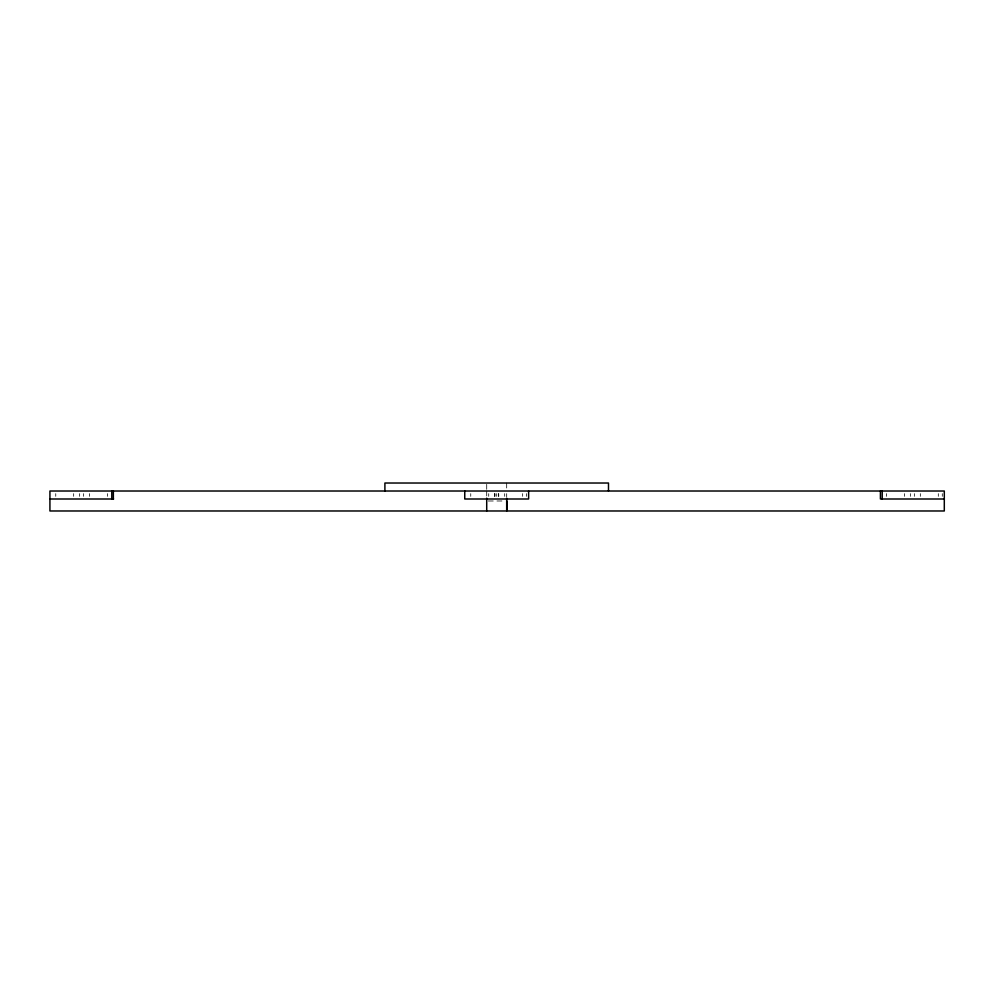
<?xml version="1.0" encoding="UTF-8"?>
<svg xmlns="http://www.w3.org/2000/svg" width="994" height="994" viewBox="0 0 994 994"><rect width="100%" height="100%" fill="white"/><g stroke="black" fill="none" stroke-linecap="round" stroke-linejoin="round"><path stroke-width="0.75" stroke-dasharray="4.97 3.73" d="M488.253 500.988L505.138 500.988M942.3 493.67L942.3 496.329M938.311 493.67L938.311 496.329M920.345 493.67L920.345 496.329M914.356 493.67L914.356 496.329M910.367 493.67L910.367 496.329M904.378 493.67L904.378 496.329M886.399 493.67L886.399 496.329M526.646 493.67L526.646 496.329M522.645 493.67L522.645 496.329M506.679 483.022L506.679 489.682M506.679 493.67L506.679 496.714M504.679 493.67L504.679 496.329M498.69 493.67L498.764 496.329M498.441 493.67L498.441 496.329M496.702 493.67L496.702 496.329M494.95 493.67L494.95 496.329M488.713 493.67L488.713 496.329M486.712 484.351L486.712 489.682M486.712 491.011L486.712 496.714M470.746 493.67L470.746 496.329M107.6 493.67L107.6 496.329M89.622 493.67L89.622 496.329M83.633 493.67L83.633 496.329M79.644 493.67L79.644 496.329M73.655 493.67L73.655 496.329M55.751 493.67L55.751 496.329M494.701 496.329L494.701 493.67L494.639 496.329"/><path stroke-width="1.49" d="M49.7 499L113.589 499M944.3 499L880.411 499L880.411 491.011M882.212 491.011L882.212 499M608.49 491.011L608.49 483.022L384.902 483.022L384.902 491.011M528.634 491.011L528.634 499L464.757 499L464.757 491.011M506.865 500.988L506.865 510.978L944.3 510.978L944.3 491.011L49.924 491.011L49.924 510.978L506.679 510.978L506.679 498.143M486.712 498.143L486.712 510.978M113.353 491.011L113.353 499M111.788 491.011L111.788 499"/></g></svg>
